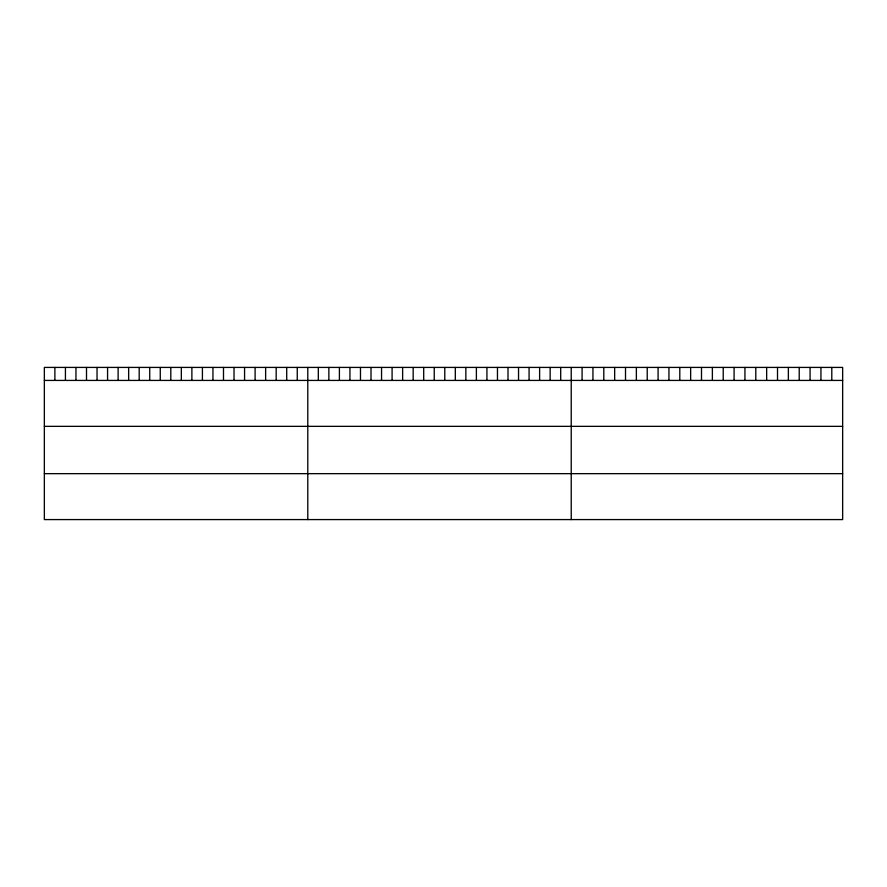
<?xml version="1.0" encoding="UTF-8"?>
<svg xmlns="http://www.w3.org/2000/svg" width="887" height="887" viewBox="0 0 887 887"><rect width="100%" height="100%" fill="white"/><g stroke="black" fill="none" stroke-linecap="round" stroke-linejoin="round"><path stroke-width="1.33" d="M842.65 380.423L842.65 519.582L44.35 519.582L44.35 367.418L842.65 367.418L842.65 380.423L44.35 380.423M44.35 426.348L842.65 426.348M44.35 473.658L842.65 473.658M831.795 367.418L831.795 380.423M820.941 367.418L820.941 380.423M810.075 367.418L810.075 380.423M799.22 367.418L799.22 380.423M788.366 367.418L788.366 380.423M777.511 367.418L777.511 380.423M766.656 367.418L766.656 380.423M755.791 367.418L755.791 380.423M744.936 367.418L744.936 380.423M734.081 367.418L734.081 380.423M723.227 367.418L723.227 380.423M712.372 367.418L712.372 380.423M701.506 367.418L701.506 380.423M690.651 367.418L690.651 380.423M679.797 367.418L679.797 380.423M668.942 367.418L668.942 380.423M658.087 367.418L658.087 380.423M647.222 367.418L647.222 380.423M636.367 367.418L636.367 380.423M625.512 367.418L625.512 380.423M614.658 367.418L614.658 380.423M603.803 367.418L603.803 380.423M592.937 367.418L592.937 380.423M582.083 367.418L582.083 380.423M571.228 367.418L571.228 519.582M560.695 367.418L560.695 380.423M550.151 367.418L550.151 380.423M539.618 367.418L539.618 380.423M529.073 367.418L529.073 380.423M518.54 367.418L518.54 380.423M508.007 367.418L508.007 380.423M497.463 367.418L497.463 380.423M486.93 367.418L486.93 380.423M476.386 367.418L476.386 380.423M465.852 367.418L465.852 380.423M455.319 367.418L455.319 380.423M444.775 367.418L444.775 380.423M434.242 367.418L434.242 380.423M423.698 367.418L423.698 380.423M413.165 367.418L413.165 380.423M402.631 367.418L402.631 380.423M392.087 367.418L392.087 380.423M381.554 367.418L381.554 380.423M371.01 367.418L371.01 380.423M360.477 367.418L360.477 380.423M349.944 367.418L349.944 380.423M339.399 367.418L339.399 380.423M328.866 367.418L328.866 380.423M318.322 367.418L318.322 380.423M307.789 367.418L307.789 519.582M297.256 367.418L297.256 380.423M286.712 367.418L286.712 380.423M276.179 367.418L276.179 380.423M265.634 367.418L265.634 380.423M255.101 367.418L255.101 380.423M244.568 367.418L244.568 380.423M234.024 367.418L234.024 380.423M223.491 367.418L223.491 380.423M212.947 367.418L212.947 380.423M202.413 367.418L202.413 380.423M191.88 367.418L191.88 380.423M181.336 367.418L181.336 380.423M170.803 367.418L170.803 380.423M160.259 367.418L160.259 380.423M149.726 367.418L149.726 380.423M139.192 367.418L139.192 380.423M128.648 367.418L128.648 380.423M118.115 367.418L118.115 380.423M107.571 367.418L107.571 380.423M97.038 367.418L97.038 380.423M86.505 367.418L86.505 380.423M75.96 367.418L75.96 380.423M65.427 367.418L65.427 380.423M54.883 367.418L54.883 380.423"/></g></svg>
